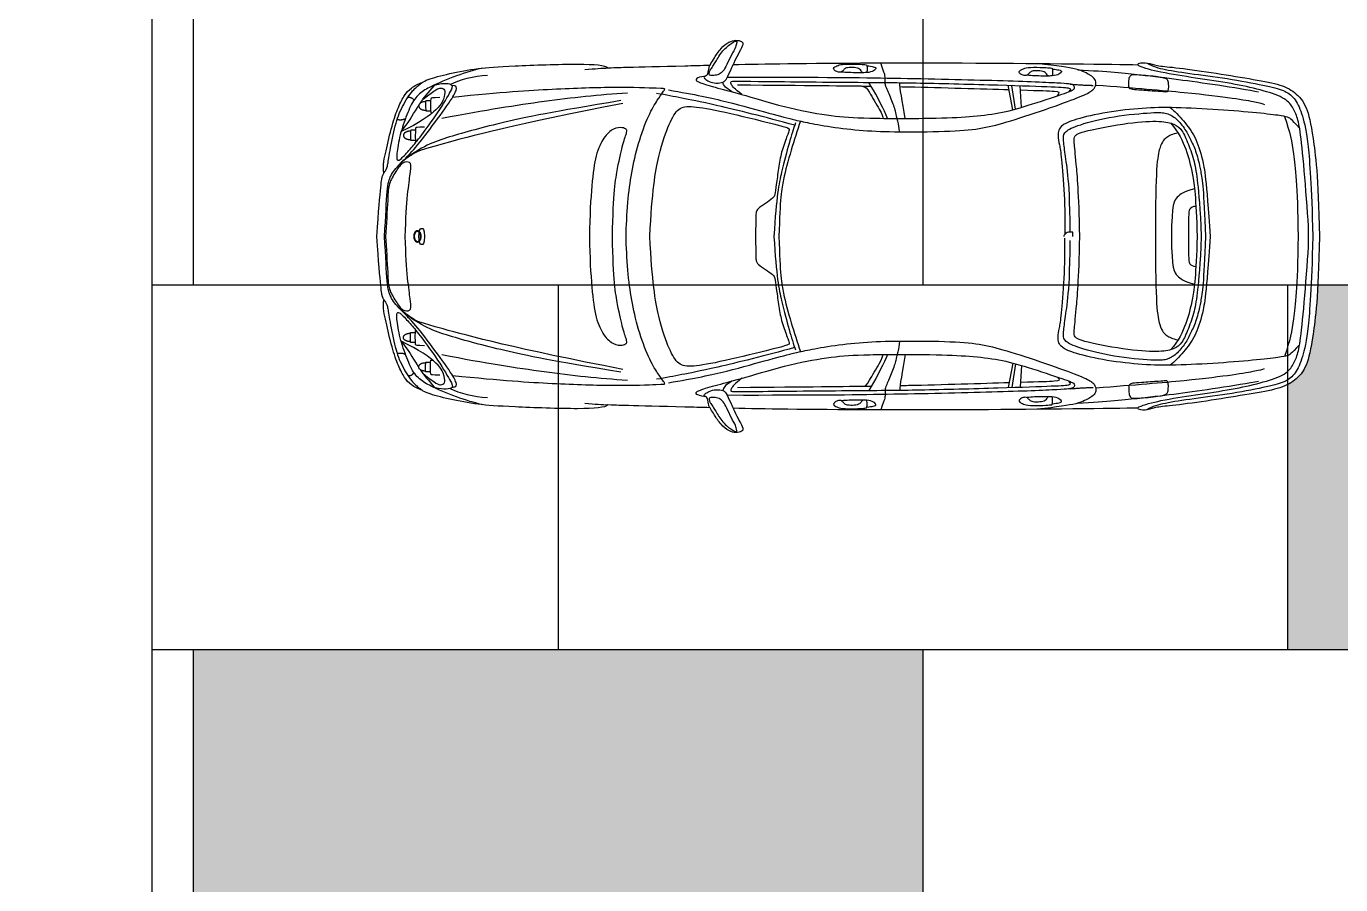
# Model space of a CAD drawing. Header units: metres. Extents: x 1203 to 2640, y 535 to 1122.
# Drawn here: x 1232.49 to 1239.81, y 608.29 to 613.07 of the extents above; entities that cross this region are included whole.
import ezdxf

# ---------------------------------------------------------------- set-up
doc = ezdxf.new("R2010")
doc.units = ezdxf.units.M
doc.layers.add('car', color=253, linetype='Continuous')
doc.layers.add('line work', color=7, linetype='Continuous')
picture_1 = doc.add_image_def('image1.png', size_in_pixel=(941, 730))

msp = doc.modelspace()

# ---------------------------------------------------------------- hatches: boundary and pattern name
at = {"layer": 'line work', "lineweight": -3}
h = msp.add_hatch(color=8, dxfattribs=at)
h.dxf.hatch_style = 1
edge = h.paths.add_edge_path()
edge.add_line((1243.584, 611.632), (1239.6872, 611.632))
edge.add_spline(control_points=[(1239.6872, 611.632), (1239.6795, 611.4861), (1239.6541, 611.3043), (1239.6276, 611.1735), (1239.5739, 611.1088), (1239.5339, 611.0831), (1239.52, 611.076)], knot_values=[69.120782, 69.120782, 69.120782, 69.120782, 69.794529, 70.794529, 71.794529, 72.244874, 72.244874, 72.244874, 72.244874], degree=3, periodic=0)
edge.add_line((1239.52, 611.076), (1239.52, 609.6))
edge.add_line((1239.52, 609.6), (1243.584, 609.6))
edge.add_line((1243.584, 609.6), (1243.584, 611.632))
h = msp.add_hatch(color=8, dxfattribs=at)
h.dxf.hatch_style = 1
h.paths.add_polyline_path([(1237.488, 609.6), (1233.424, 609.6), (1233.424, 607.568), (1237.488, 607.568)])

# ---------------------------------------------------------------- linework, layer by layer
at = {"layer": 'car'}
for points in [[(1236.4227, 612.7077), (1236.3881, 612.7333), (1236.377, 612.7487), (1236.3728, 612.7612)], [(1237.1994, 612.7373), (1237.1859, 612.7598)], [(1237.9888, 612.6075), (1237.9611, 612.7438)], [(1238.0026, 612.6112), (1237.982, 612.7431)], [(1238.0368, 612.621), (1238.0287, 612.7416)], [(1237.9888, 611.1956), (1237.9611, 611.0593)], [(1238.0026, 611.1919), (1237.982, 611.06)], [(1238.0368, 611.182), (1238.0287, 611.0615)], [(1236.4227, 611.0954), (1236.3881, 611.0698), (1236.377, 611.0543), (1236.3728, 611.0419)], [(1237.1994, 611.0658), (1237.1859, 611.0433)]]:
    msp.add_lwpolyline(points, dxfattribs=at)
for points, knots in [([(1238.6885, 612.8647), (1238.6857, 612.8627), (1238.6845, 612.8606), (1238.6848, 612.8585), (1238.5535, 612.8607), (1237.6989, 612.8717), (1236.8373, 612.8674), (1236.515, 612.8614), (1236.4292, 612.8595), (1236.4316, 612.865), (1236.4419, 612.8874), (1236.4656, 612.9305), (1236.4881, 612.9745), (1236.4805, 612.9884), (1236.4465, 612.9975), (1236.4063, 612.9879), (1236.3618, 612.9525), (1236.3221, 612.8922), (1236.3094, 612.8703), (1236.3028, 612.8591), (1236.3013, 612.8564), (1236.2503, 612.8551), (1236.0572, 612.8496), (1235.8474, 612.8444), (1235.7812, 612.8435), (1235.7325, 612.8407), (1235.7176, 612.8563), (1235.5981, 612.8669), (1235.1682, 612.8508), (1235.0097, 612.8402), (1234.8465, 612.8091), (1234.733, 612.7795), (1234.7054, 612.7645), (1234.6973, 612.7591), (1234.6775, 612.7532), (1234.6308, 612.7274), (1234.6001, 612.6925), (1234.5646, 612.6258), (1234.5292, 612.5253), (1234.4943, 612.3699), (1234.4772, 612.3019), (1234.4829, 612.2539), (1234.4805, 612.2501), (1234.4737, 612.2363), (1234.4661, 612.1945), (1234.4444, 611.9015), (1234.4661, 611.6086), (1234.4737, 611.5668), (1234.4805, 611.553), (1234.4829, 611.5492), (1234.4772, 611.5011), (1234.4943, 611.4332), (1234.5292, 611.2778), (1234.5646, 611.1773), (1234.6001, 611.1106), (1234.6308, 611.0757), (1234.6775, 611.0499), (1234.6973, 611.044), (1234.7054, 611.0385), (1234.733, 611.0236), (1234.8465, 610.9939), (1235.0097, 610.9628), (1235.1682, 610.9523), (1235.5981, 610.9361), (1235.7176, 610.9468), (1235.7325, 610.9624), (1235.7812, 610.9596), (1235.8474, 610.9587), (1236.0572, 610.9535), (1236.2503, 610.948), (1236.3013, 610.9466), (1236.3028, 610.944), (1236.3094, 610.9328), (1236.3221, 610.9109), (1236.3618, 610.8506), (1236.4063, 610.8152), (1236.4465, 610.8056), (1236.4805, 610.8147), (1236.4881, 610.8286), (1236.4656, 610.8726), (1236.4419, 610.9156), (1236.4316, 610.9381), (1236.4292, 610.9435), (1236.515, 610.9416), (1236.8373, 610.9357), (1237.6989, 610.9314), (1238.5535, 610.9424), (1238.6848, 610.9446), (1238.6845, 610.9425), (1238.6857, 610.9404), (1238.6885, 610.9383), (1238.7047, 610.9315), (1238.7427, 610.9341), (1238.787, 610.9512), (1238.8738, 610.9574), (1239.0935, 610.9871), (1239.3151, 611.024), (1239.4727, 611.051), (1239.5618, 611.0942), (1239.6276, 611.1735), (1239.6573, 611.3203), (1239.6897, 611.5608), (1239.696, 611.9015), (1239.6897, 612.2423), (1239.6573, 612.4828), (1239.6276, 612.6296), (1239.5618, 612.7088), (1239.4727, 612.7521), (1239.3151, 612.7791), (1239.0935, 612.816), (1238.8738, 612.8457), (1238.787, 612.8519), (1238.7427, 612.869), (1238.7047, 612.8716), (1238.6885, 612.8647)], [9.811373, 9.811373, 9.811373, 9.811373, 10.30411, 10.30411, 10.30411, 11.197316, 12.197316, 12.644155, 12.644155, 12.644155, 12.969408, 13.969408, 14.969408, 15.969408, 16.969408, 17.969408, 18.969408, 19.969408, 20.969408, 21.294549, 21.294549, 21.294549, 21.606904, 22.606904, 23.220672, 23.220672, 23.220672, 24.159635, 25.159635, 26.159635, 27.159635, 28.159635, 28.738873, 28.738873, 28.738873, 29.738873, 30.738873, 31.738873, 32.738873, 33.738873, 34.738873, 34.738873, 34.738873, 35.285563, 36.285563, 36.285563, 36.285563, 37.285563, 37.832254, 37.832254, 37.832254, 38.832254, 39.832254, 40.832254, 41.832254, 42.832254, 43.832254, 43.832254, 43.832254, 44.411492, 45.411492, 46.411492, 47.411492, 48.411492, 49.350455, 49.350455, 49.350455, 49.964223, 50.964223, 51.276578, 51.276578, 51.276578, 51.601719, 52.601719, 53.601719, 54.601719, 55.601719, 56.601719, 57.601719, 58.601719, 59.601719, 59.926972, 59.926972, 59.926972, 60.373811, 61.373811, 62.267016, 62.267016, 62.267016, 62.759754, 62.759754, 62.759754, 63.571127, 64.571127, 65.571127, 66.571127, 67.571127, 68.571127, 69.571127, 70.571127, 71.571127, 72.571127, 72.571127, 72.571127, 73.571127, 74.571127, 75.571127, 76.571127, 77.571127, 78.571127, 79.571127, 80.571127, 81.571127, 82.382499, 82.382499, 82.382499, 82.382499]), ([(1236.3013, 612.8564), (1236.2981, 612.851), (1236.2915, 612.8387), (1236.2921, 612.8317), (1236.2913, 612.8263), (1236.2906, 612.8209), (1236.2871, 612.8075), (1236.2828, 612.7965), (1236.268, 612.7921), (1236.267, 612.7831), (1236.2866, 612.7692), (1236.3221, 612.7534), (1236.3699, 612.7577), (1236.3895, 612.7692), (1236.4126, 612.8204), (1236.4241, 612.8482), (1236.4292, 612.8595)], [18.325141, 18.325141, 18.325141, 18.325141, 19, 20, 20, 20, 21, 22, 23, 24, 25, 26, 27, 28, 29, 29.674747, 29.674747, 29.674747, 29.674747]), ([(1237.1754, 612.8527), (1237.19, 612.851), (1237.2211, 612.8464), (1237.2281, 612.8397), (1237.2205, 612.8285), (1237.1907, 612.8135), (1237.1269, 612.813), (1237.0565, 612.815), (1237.0334, 612.8179), (1237.0325, 612.8181)], [0.348642, 0.348642, 0.348642, 0.348642, 1, 2, 3, 4, 5, 6, 6.040441, 6.040441, 6.040441, 6.040441]), ([(1238.6848, 610.9446), (1238.6852, 610.9468), (1238.6872, 610.9491), (1238.6908, 610.9515), (1238.7194, 610.9645), (1238.8153, 610.9893), (1239.0051, 611.0192), (1239.213, 611.0491), (1239.3691, 611.0841), (1239.5033, 611.1264), (1239.5493, 611.1812), (1239.5748, 611.2395), (1239.5931, 611.3285), (1239.6171, 611.5948), (1239.6364, 611.8375), (1239.6358, 611.9015), (1239.6364, 611.9656), (1239.6171, 612.2083), (1239.5931, 612.4746), (1239.5748, 612.5636), (1239.5493, 612.6219), (1239.5033, 612.6766), (1239.3691, 612.7189), (1239.213, 612.754), (1239.0051, 612.7839), (1238.8153, 612.8138), (1238.7194, 612.8385), (1238.6908, 612.8516), (1238.6872, 612.854), (1238.6852, 612.8562), (1238.6848, 612.8585)], [0, 0, 0, 0, 0.507262, 0.507262, 0.507262, 1.359712, 2.359712, 3.359712, 4.359712, 5.359712, 6.359712, 7.359712, 8.359712, 9.359712, 10.359712, 10.359712, 10.359712, 11.359712, 12.359712, 13.359712, 14.359712, 15.359712, 16.359712, 17.359712, 18.359712, 19.359712, 20.212163, 20.212163, 20.212163, 20.719425, 20.719425, 20.719425, 20.719425]), ([(1238.7321, 612.8684), (1238.7683, 612.8483), (1238.8257, 612.832), (1238.9871, 612.8068), (1239.2132, 612.7791), (1239.4197, 612.7368), (1239.508, 612.7142), (1239.5641, 612.669), (1239.6028, 612.5807), (1239.6342, 612.4385), (1239.6509, 612.1926), (1239.6597, 611.9015), (1239.6509, 611.6105), (1239.6342, 611.3646), (1239.6028, 611.2224), (1239.5641, 611.1341), (1239.508, 611.0889), (1239.4197, 611.0663), (1239.2132, 611.0239), (1238.9871, 610.9962), (1238.8257, 610.9711), (1238.7683, 610.9548), (1238.7321, 610.9347)], [0, 0, 0, 0, 1, 2, 3, 4, 5, 6, 7, 8, 9, 9, 9, 10, 11, 12, 13, 14, 15, 16, 17, 18, 18, 18, 18]), ([(1238.2091, 612.8344), (1238.2237, 612.8327), (1238.2548, 612.8282), (1238.2618, 612.8214), (1238.2542, 612.8102), (1238.2244, 612.7952), (1238.1606, 612.7947), (1238.0902, 612.7968), (1238.0671, 612.7997), (1238.0662, 612.7998)], [0.348642, 0.348642, 0.348642, 0.348642, 1, 2, 3, 4, 5, 6, 6.040441, 6.040441, 6.040441, 6.040441]), ([(1234.4829, 612.2539), (1234.4849, 612.257), (1234.4915, 612.2646), (1234.5048, 612.2882), (1234.512, 612.3467), (1234.5435, 612.5133), (1234.5759, 612.6106), (1234.6412, 612.7163), (1234.6752, 612.7418), (1234.6914, 612.7551), (1234.6973, 612.7591)], [1.54669, 1.54669, 1.54669, 1.54669, 2, 3, 4, 5, 6, 7, 8, 8.420762, 8.420762, 8.420762, 8.420762]), ([(1234.8633, 611.0602), (1234.8921, 611.0612), (1234.8906, 611.0845), (1234.8614, 611.1392), (1234.7352, 611.3128), (1234.6331, 611.4412), (1234.5762, 611.4923), (1234.5412, 611.5346), (1234.523, 611.5594), (1234.4989, 611.6229), (1234.496, 611.7877), (1234.4872, 611.9015), (1234.496, 612.0153), (1234.4989, 612.1802), (1234.523, 612.2437), (1234.5412, 612.2685), (1234.5762, 612.3108), (1234.6331, 612.3619), (1234.7352, 612.4902), (1234.8614, 612.6639), (1234.8906, 612.7186), (1234.8921, 612.7419), (1234.8633, 612.7429)], [0, 0, 0, 0, 1, 2, 3, 4, 5, 6, 7, 8, 9, 9, 9, 10, 11, 12, 13, 14, 15, 16, 17, 18, 18, 18, 18]), ([(1234.7021, 612.6665), (1234.7752, 612.7236), (1234.803, 612.7325), (1234.8254, 612.7206), (1234.823, 612.687), (1234.8004, 612.617), (1234.6806, 612.5333), (1234.5803, 612.4855), (1234.6192, 612.5316), (1234.6469, 612.583), (1234.6752, 612.6274), (1234.6785, 612.6324)], [0, 0, 0, 0, 1, 2, 3, 4, 5, 5, 5, 6, 6.129685, 6.129685, 6.129685, 6.129685]), ([(1234.8664, 611.1266), (1235.147, 611.098), (1235.4339, 611.0802), (1235.7875, 611.068), (1236.0432, 611.0777), (1236.0485, 611.0786), (1236.0494, 611.082), (1236.0413, 611.093), (1236.0106, 611.1365), (1235.9599, 611.2193), (1235.8991, 611.3825), (1235.8618, 611.5491), (1235.8422, 611.7023), (1235.8342, 611.8476), (1235.8334, 611.9015), (1235.8342, 611.9555), (1235.8422, 612.1008), (1235.8618, 612.254), (1235.8991, 612.4205), (1235.9599, 612.5838), (1236.0106, 612.6666), (1236.0413, 612.7101), (1236.0494, 612.7211), (1236.0485, 612.7245), (1236.0432, 612.7254), (1235.7875, 612.7351), (1235.4339, 612.7228), (1235.147, 612.705), (1234.8664, 612.6765)], [0, 0, 0, 0, 1, 2, 3, 4, 5, 6, 7, 8, 9, 10, 11, 12, 12, 12, 13, 14, 15, 16, 17, 18, 19, 20, 21, 22, 23, 24, 24, 24, 24]), ([(1237.2897, 612.5593), (1237.2723, 612.605), (1237.2308, 612.6841), (1237.1994, 612.7373), (1237.0546, 612.7394), (1236.8525, 612.7413), (1236.4548, 612.7446)], [0, 0, 0, 0, 1, 1, 1, 1.647053, 1.647053, 1.647053, 1.647053]), ([(1237.9664, 612.7177), (1237.8187, 612.7221), (1237.573, 612.7296), (1237.3757, 612.7341), (1237.3599, 612.7344)], [2.031077, 2.031077, 2.031077, 2.031077, 3, 3.084546, 3.084546, 3.084546, 3.084546]), ([(1238.237, 612.6855), (1238.2526, 612.7029), (1238.2472, 612.7096), (1238.1417, 612.7125), (1238.0305, 612.7158)], [0, 0, 0, 0, 1, 1.877916, 1.877916, 1.877916, 1.877916]), ([(1235.9663, 611.9015), (1235.9773, 611.653), (1236.0143, 611.4265), (1236.0761, 611.2645), (1236.1228, 611.1822), (1236.1955, 611.1725), (1236.3575, 611.2014), (1236.6842, 611.281), (1236.7432, 611.2988), (1236.7421, 611.305), (1236.7394, 611.3209), (1236.703, 611.412), (1236.6854, 611.4964), (1236.6728, 611.5964), (1236.6619, 611.6667), (1236.661, 611.6811), (1236.6223, 611.7099), (1236.5737, 611.7414), (1236.5557, 611.7603), (1236.5557, 611.7954), (1236.5548, 611.9015), (1236.5557, 612.0076), (1236.5557, 612.0428), (1236.5737, 612.0617), (1236.6223, 612.0932), (1236.661, 612.122), (1236.6619, 612.1364), (1236.6728, 612.2067), (1236.6854, 612.3066), (1236.703, 612.391), (1236.7394, 612.4822), (1236.7421, 612.498), (1236.7432, 612.5043), (1236.6842, 612.5221), (1236.3575, 612.6017), (1236.1955, 612.6305), (1236.1228, 612.6209), (1236.0761, 612.5386), (1236.0143, 612.3766), (1235.9773, 612.1501), (1235.9663, 611.9015)], [0, 0, 0, 0, 1, 2, 3, 4, 5, 6, 7, 8, 9, 10, 11, 12, 13, 14, 15, 16, 17, 18, 18, 18, 19, 20, 21, 22, 23, 24, 25, 26, 27, 28, 29, 30, 31, 32, 33, 34, 35, 36, 36, 36, 36]), ([(1239.5857, 612.5049), (1239.5358, 612.5593), (1239.5223, 612.5664), (1239.4797, 612.5752), (1239.3397, 612.5918), (1239.1027, 612.6107), (1238.8581, 612.6219), (1238.6944, 612.6166), (1238.4823, 612.5912), (1238.3086, 612.5469), (1238.2589, 612.5191), (1238.243, 612.4949), (1238.2371, 612.4647), (1238.2477, 612.4133), (1238.2584, 612.3523), (1238.2759, 612.1467), (1238.2794, 611.9794), (1238.2776, 611.9119)], [0, 0, 0, 0, 1, 2, 3, 4, 5, 6, 7, 8, 9, 10, 11, 12, 13, 14, 14.950636, 14.950636, 14.950636, 14.950636]), ([(1238.3072, 611.9249), (1238.3067, 612.1108), (1238.2944, 612.2646), (1238.2766, 612.3775), (1238.2676, 612.4558), (1238.2748, 612.4855), (1238.3442, 612.5216), (1238.5459, 612.5738), (1238.7864, 612.5945), (1238.8458, 612.5909), (1238.898, 612.5621), (1238.9512, 612.4963), (1238.98, 612.4396), (1239.0115, 612.3694), (1239.034, 612.2784), (1239.052, 612.1613), (1239.0619, 611.9015), (1239.052, 611.6418), (1239.034, 611.5247), (1239.0115, 611.4337), (1238.98, 611.3635), (1238.9512, 611.3067), (1238.898, 611.241), (1238.8458, 611.2122), (1238.7864, 611.2086), (1238.5459, 611.2293), (1238.3442, 611.2815), (1238.2748, 611.3175), (1238.2676, 611.3473), (1238.2766, 611.4256), (1238.2944, 611.5385), (1238.3067, 611.6923), (1238.3072, 611.8782)], [0, 0, 0, 0, 0.960685, 1.960685, 2.960685, 3.960685, 4.960685, 5.960685, 6.960685, 7.960685, 8.960685, 9.960685, 10.960685, 11.960685, 12.960685, 13.960685, 13.960685, 13.960685, 14.960685, 15.960685, 16.960685, 17.960685, 18.960685, 19.960685, 20.960685, 21.960685, 22.960685, 23.960685, 24.960685, 25.960685, 26.960685, 27.921371, 27.921371, 27.921371, 27.921371]), ([(1238.8646, 612.6192), (1238.888, 612.6016), (1238.9411, 612.544), (1239.0051, 612.462), (1239.0456, 612.3351), (1239.0663, 612.2261), (1239.087, 611.9015), (1239.0663, 611.577), (1239.0456, 611.468), (1239.0051, 611.341), (1238.9411, 611.2591), (1238.888, 611.2014), (1238.8646, 611.1838)], [0, 0, 0, 0, 1, 2, 3, 4, 4, 4, 5, 6, 7, 8, 8, 8, 8]), ([(1239.5007, 612.5705), (1239.5331, 612.4828), (1239.5519, 612.3649), (1239.5738, 612.1947), (1239.5775, 611.9015), (1239.5738, 611.6084), (1239.5519, 611.4382), (1239.5331, 611.3203), (1239.5007, 611.2326)], [0, 0, 0, 0, 0.881811, 1.881811, 1.881811, 1.881811, 2.881811, 3.763623, 3.763623, 3.763623, 3.763623]), ([(1234.7107, 612.5111), (1234.6658, 612.5098), (1234.6608, 612.5073), (1234.6592, 612.5042), (1234.6592, 612.4276), (1234.6597, 612.4267), (1234.6615, 612.4262), (1234.6629, 612.4262)], [0, 0, 0, 0, 1, 2, 3, 4, 4.488989, 4.488989, 4.488989, 4.488989]), ([(1235.7574, 611.9015), (1235.7618, 611.6578), (1235.7874, 611.5055), (1235.8163, 611.3798), (1235.8419, 611.312), (1235.8352, 611.3053), (1235.8163, 611.2931), (1235.7641, 611.2964), (1235.7085, 611.3454), (1235.6629, 611.4421), (1235.6418, 611.6), (1235.6306, 611.7834), (1235.6298, 611.9015), (1235.6306, 612.0197), (1235.6418, 612.2031), (1235.6629, 612.361), (1235.7085, 612.4577), (1235.7641, 612.5066), (1235.8163, 612.51), (1235.8352, 612.4977), (1235.8419, 612.4911), (1235.8163, 612.4233), (1235.7874, 612.2976), (1235.7618, 612.1453), (1235.7574, 611.9015)], [0, 0, 0, 0, 1, 2, 3, 4, 5, 6, 7, 8, 9, 10, 10, 10, 11, 12, 13, 14, 15, 16, 17, 18, 19, 20, 20, 20, 20]), ([(1236.777, 612.5339), (1236.7653, 612.5024), (1236.7437, 612.4277), (1236.6987, 612.2673), (1236.6707, 612.1259), (1236.6572, 611.9015), (1236.6707, 611.6771), (1236.6987, 611.5357), (1236.7437, 611.3754), (1236.7653, 611.3007), (1236.777, 611.2692)], [0, 0, 0, 0, 1, 2, 3, 3, 3, 4, 5, 6, 6, 6, 6]), ([(1236.8049, 612.5437), (1236.7879, 612.4929), (1236.7465, 612.3664), (1236.7087, 612.2188), (1236.6898, 612.1134), (1236.6853, 611.9015), (1236.6898, 611.6897), (1236.7087, 611.5843), (1236.7465, 611.4367), (1236.7879, 611.3102), (1236.8049, 611.2593)], [0, 0, 0, 0, 0.85838, 1.85838, 2.85838, 2.85838, 2.85838, 3.85838, 4.85838, 5.71676, 5.71676, 5.71676, 5.71676]), ([(1238.3613, 611.9015), (1238.3559, 611.6499), (1238.3388, 611.4743), (1238.3289, 611.3662), (1238.3289, 611.341), (1238.3676, 611.3166), (1238.6477, 611.2635), (1238.8179, 611.2563), (1238.8901, 611.2741), (1238.9303, 611.3038), (1238.9662, 611.3857), (1239.0007, 611.4843), (1239.016, 611.5838), (1239.0315, 611.741), (1239.0374, 611.9015), (1239.0315, 612.0621), (1239.016, 612.2193), (1239.0007, 612.3188), (1238.9662, 612.4174), (1238.9303, 612.4993), (1238.8901, 612.5289), (1238.8179, 612.5468), (1238.6477, 612.5396), (1238.3676, 612.4864), (1238.3289, 612.4621), (1238.3289, 612.4369), (1238.3388, 612.3288), (1238.3559, 612.1532), (1238.3613, 611.9015)], [0, 0, 0, 0, 1, 2, 3, 4, 5, 6, 7, 8, 9, 10, 11, 12, 12, 12, 13, 14, 15, 16, 17, 18, 19, 20, 21, 22, 23, 24, 24, 24, 24]), ([(1238.8659, 612.5336), (1238.9126, 612.4837), (1238.9578, 612.3816), (1238.9885, 612.2598), (1239.0089, 612.1197), (1239.0147, 611.9015), (1239.0089, 611.6834), (1238.9885, 611.5433), (1238.9578, 611.4215), (1238.9126, 611.3194), (1238.8659, 611.2695)], [0, 0, 0, 0, 1, 2, 3, 3, 3, 4, 5, 6, 6, 6, 6]), ([(1238.9087, 612.4781), (1238.8747, 612.4709), (1238.8458, 612.4553), (1238.8058, 612.422), (1238.7813, 612.2797), (1238.7836, 611.9015), (1238.7813, 611.5234), (1238.8058, 611.3811), (1238.8458, 611.3477), (1238.8747, 611.3322), (1238.9087, 611.3249)], [0, 0, 0, 0, 1, 2, 3, 3, 3, 4, 5, 6, 6, 6, 6]), ([(1234.6031, 611.9015), (1234.6085, 611.698), (1234.6391, 611.5116), (1234.6328, 611.4872), (1234.5897, 611.4826), (1234.5516, 611.5374), (1234.5078, 611.6113), (1234.5078, 611.6681), (1234.4974, 611.8411), (1234.4924, 611.9015), (1234.4974, 611.962), (1234.5078, 612.135), (1234.5078, 612.1918), (1234.5516, 612.2657), (1234.5897, 612.3205), (1234.6328, 612.3158), (1234.6391, 612.2915), (1234.6085, 612.1051), (1234.6031, 611.9015)], [0, 0, 0, 0, 1, 2, 3, 4, 5, 6, 7, 7, 7, 8, 9, 10, 11, 12, 13, 14, 14, 14, 14]), ([(1239, 612.1672), (1238.9425, 612.1529), (1238.8992, 612.1207), (1238.8736, 612.0862), (1238.8714, 611.9015), (1238.8736, 611.7169), (1238.8992, 611.6824), (1238.9425, 611.6502), (1239, 611.6359)], [0, 0, 0, 0, 1, 2, 2, 2, 3, 4, 4, 4, 4]), ([(1239.008, 612.0685), (1238.9894, 612.0684), (1238.9723, 612.0554), (1238.9652, 612.0365), (1238.9664, 611.9015), (1238.9652, 611.7666), (1238.9723, 611.7477), (1238.9894, 611.7347), (1239.008, 611.7346)], [0, 0, 0, 0, 1, 2, 2, 2, 3, 4, 4, 4, 4]), ([(1234.6814, 611.8789), (1234.6805, 611.8848), (1234.6796, 611.8922), (1234.6789, 611.9015), (1234.6796, 611.9109), (1234.6805, 611.9183), (1234.6814, 611.9242)], [0, 0, 0, 0, 0.2081908, 0.2081908, 0.2081908, 0.4163816, 0.4163816, 0.4163816, 0.4163816]), ([(1234.6821, 611.928), (1234.6855, 611.9465), (1234.6964, 611.9465), (1234.7102, 611.9465), (1234.7102, 611.9015), (1234.7102, 611.8566), (1234.6964, 611.8566), (1234.6855, 611.8566), (1234.6821, 611.8751)], [0, 0, 0, 0, 0.743553, 1.743553, 1.743553, 1.743553, 2.743553, 3.487107, 3.487107, 3.487107, 3.487107]), ([(1239.5857, 611.2981), (1239.5358, 611.2438), (1239.5223, 611.2367), (1239.4797, 611.2279), (1239.3397, 611.2113), (1239.1027, 611.1924), (1238.8581, 611.1812), (1238.6944, 611.1865), (1238.4823, 611.2119), (1238.3086, 611.2562), (1238.2589, 611.284), (1238.243, 611.3082), (1238.2371, 611.3383), (1238.2477, 611.3898), (1238.2584, 611.4508), (1238.2759, 611.6564), (1238.2794, 611.8237), (1238.2776, 611.8911)], [0, 0, 0, 0, 1, 2, 3, 4, 5, 6, 7, 8, 9, 10, 11, 12, 13, 14, 14.950636, 14.950636, 14.950636, 14.950636]), ([(1234.4829, 611.5492), (1234.4849, 611.5461), (1234.4915, 611.5385), (1234.5048, 611.5149), (1234.512, 611.4564), (1234.5435, 611.2897), (1234.5759, 611.1925), (1234.6412, 611.0868), (1234.6752, 611.0613), (1234.6914, 611.048), (1234.6973, 611.044)], [1.54669, 1.54669, 1.54669, 1.54669, 2, 3, 4, 5, 6, 7, 8, 8.420762, 8.420762, 8.420762, 8.420762]), ([(1234.7021, 611.1366), (1234.7752, 611.0795), (1234.803, 611.0706), (1234.8254, 611.0824), (1234.823, 611.1161), (1234.8004, 611.1861), (1234.6806, 611.2698), (1234.5803, 611.3176), (1234.6192, 611.2715), (1234.6469, 611.2201), (1234.6752, 611.1757), (1234.6785, 611.1706)], [0, 0, 0, 0, 1, 2, 3, 4, 5, 5, 5, 6, 6.129685, 6.129685, 6.129685, 6.129685]), ([(1234.7107, 611.292), (1234.6658, 611.2932), (1234.6608, 611.2957), (1234.6592, 611.2989), (1234.6592, 611.3755), (1234.6597, 611.3764), (1234.6615, 611.3769), (1234.6629, 611.3769)], [0, 0, 0, 0, 1, 2, 3, 4, 4.488989, 4.488989, 4.488989, 4.488989]), ([(1237.2897, 611.2437), (1237.2723, 611.198), (1237.2308, 611.119), (1237.1994, 611.0658), (1237.0546, 611.0636), (1236.8525, 611.0618), (1236.4548, 611.0585)], [0, 0, 0, 0, 1, 1, 1, 1.647053, 1.647053, 1.647053, 1.647053]), ([(1238.237, 611.1175), (1238.2526, 611.1002), (1238.2472, 611.0935), (1238.1417, 611.0905), (1238.0305, 611.0873)], [0, 0, 0, 0, 1, 1.877916, 1.877916, 1.877916, 1.877916]), ([(1236.3013, 610.9466), (1236.2981, 610.9521), (1236.2915, 610.9644), (1236.2921, 610.9714), (1236.2913, 610.9768), (1236.2906, 610.9822), (1236.2871, 610.9956), (1236.2828, 611.0066), (1236.268, 611.0109), (1236.267, 611.02), (1236.2866, 611.0339), (1236.3221, 611.0497), (1236.3699, 611.0454), (1236.3895, 611.0339), (1236.4126, 610.9827), (1236.4241, 610.9549), (1236.4292, 610.9435)], [18.325141, 18.325141, 18.325141, 18.325141, 19, 20, 20, 20, 21, 22, 23, 24, 25, 26, 27, 28, 29, 29.674747, 29.674747, 29.674747, 29.674747]), ([(1237.9664, 611.0854), (1237.8187, 611.081), (1237.573, 611.0734), (1237.3757, 611.069), (1237.3599, 611.0686)], [2.031077, 2.031077, 2.031077, 2.031077, 3, 3.084546, 3.084546, 3.084546, 3.084546]), ([(1237.1754, 610.9504), (1237.19, 610.9521), (1237.2211, 610.9567), (1237.2281, 610.9634), (1237.2205, 610.9746), (1237.1907, 610.9896), (1237.1269, 610.9901), (1237.0565, 610.988), (1237.0334, 610.9851), (1237.0325, 610.985)], [0.348642, 0.348642, 0.348642, 0.348642, 1, 2, 3, 4, 5, 6, 6.040441, 6.040441, 6.040441, 6.040441]), ([(1238.2091, 610.9687), (1238.2237, 610.9704), (1238.2548, 610.9749), (1238.2618, 610.9816), (1238.2542, 610.9928), (1238.2244, 611.0078), (1238.1606, 611.0083), (1238.0902, 611.0063), (1238.0671, 611.0034), (1238.0662, 611.0033)], [0.348642, 0.348642, 0.348642, 0.348642, 1, 2, 3, 4, 5, 6, 6.040441, 6.040441, 6.040441, 6.040441])]:
    msp.add_open_spline(points, degree=3, knots=knots, dxfattribs=at)
for points, degree in [([(1236.3121, 612.8435), (1236.3071, 612.836), (1236.2983, 612.8239), (1236.296, 612.8099), (1236.2971, 612.7987), (1236.3119, 612.7983), (1236.346, 612.7998), (1236.3708, 612.8169), (1236.3871, 612.8425), (1236.413, 612.9002), (1236.4417, 612.951), (1236.4503, 612.9762), (1236.4509, 612.9942), (1236.427, 612.9836), (1236.3708, 612.9402), (1236.3285, 612.8688), (1236.3172, 612.851), (1236.3121, 612.8435)], 3), ([(1236.0688, 612.7175), (1236.2168, 612.6927), (1236.3985, 612.6541), (1236.648, 612.5826), (1236.7837, 612.5483), (1236.8551, 612.5322), (1237.0142, 612.5045), (1237.2009, 612.487), (1237.3979, 612.4834), (1237.6904, 612.487), (1237.8378, 612.506), (1237.9822, 612.5461), (1238.2434, 612.6336), (1238.3878, 612.6891), (1238.4396, 612.7175), (1238.4542, 612.7496), (1238.4476, 612.7781), (1238.4257, 612.797), (1238.3564, 612.8364), (1238.239, 612.8517), (1238.1244, 612.8653)], 3), ([(1237.1757, 612.8266), (1237.176, 612.8334), (1237.1773, 612.8585), (1237.1682, 612.858), (1237.1326, 612.862), (1237.0433, 612.863), (1237.0131, 612.8554), (1236.989, 612.8424), (1236.9881, 612.8339), (1236.9999, 612.821), (1237.0244, 612.8148), (1237.0346, 612.8178), (1237.0497, 612.8341), (1237.0623, 612.8434), (1237.1072, 612.8438), (1237.1377, 612.8366), (1237.148, 612.8134), (1237.1569, 612.8136), (1237.1732, 612.8145), (1237.1753, 612.8174), (1237.1754, 612.8198), (1237.1757, 612.8266)], 3), ([(1237.3564, 612.4848), (1237.3528, 612.5367), (1237.3402, 612.5591), (1237.3402, 612.5845), (1237.3159, 612.6565), (1237.2799, 612.736), (1237.2763, 612.7591), (1237.2771, 612.7591), (1237.277, 612.7825), (1237.2744, 612.8096), (1237.2654, 612.8294), (1237.2519, 612.8686)], 3), ([(1235.0335, 612.8397), (1234.9462, 612.8193), (1234.8299, 612.7786), (1234.7421, 612.7334)], 3), ([(1234.8539, 612.7486), (1234.9032, 612.7755), (1234.9857, 612.7956), (1235.0609, 612.7999)], 3), ([(1235.6027, 612.8318), (1235.6618, 612.8362), (1235.7018, 612.839), (1235.7325, 612.8407)], 3), ([(1236.277, 612.7951), (1236.2439, 612.7904), (1236.2222, 612.7811), (1236.2219, 612.7717), (1236.2315, 612.7613), (1236.3401, 612.7287), (1236.4771, 612.6945), (1236.7558, 612.6094), (1236.9864, 612.571), (1237.1497, 612.5586), (1237.5615, 612.5586), (1237.7496, 612.5682), (1237.9143, 612.5861), (1238.0584, 612.6259), (1238.2926, 612.7037), (1238.3317, 612.7196), (1238.3325, 612.7398), (1238.3193, 612.7487), (1238.2906, 612.7545), (1237.9166, 612.7698), (1237.2742, 612.7836), (1236.8995, 612.7877), (1236.3967, 612.7873)], 3), ([(1238.2094, 612.8084), (1238.2097, 612.8152), (1238.211, 612.8403), (1238.2019, 612.8398), (1238.1662, 612.8437), (1238.077, 612.8448), (1238.0467, 612.8371), (1238.0226, 612.8241), (1238.0218, 612.8157), (1238.0336, 612.8027), (1238.0581, 612.7965), (1238.0683, 612.7995), (1238.0834, 612.8159), (1238.096, 612.8252), (1238.1409, 612.8256), (1238.1714, 612.8184), (1238.1817, 612.7952), (1238.1906, 612.7953), (1238.2069, 612.7962), (1238.209, 612.7992), (1238.209, 612.8015), (1238.2094, 612.8084)], 3), ([(1238.35, 612.8306), (1238.5174, 612.8211), (1238.7108, 612.8015), (1238.9085, 612.7775), (1239.1176, 612.7479), (1239.3057, 612.7182), (1239.3574, 612.7077)], 3), ([(1238.6914, 612.8027), (1238.6649, 612.8046), (1238.6526, 612.8037), (1238.6423, 612.7983), (1238.6361, 612.787), (1238.6337, 612.7521), (1238.6337, 612.7359), (1238.6374, 612.7262), (1238.6528, 612.7198), (1238.6953, 612.7167), (1238.8113, 612.7087), (1238.8415, 612.706), (1238.8444, 612.706), (1238.8514, 612.7089), (1238.8553, 612.7313), (1238.8535, 612.7645), (1238.8492, 612.7798), (1238.8117, 612.7925), (1238.7179, 612.8009), (1238.6914, 612.8027)], 3), ([(1234.6304, 612.3876), (1234.6133, 612.3682), (1234.5748, 612.3268), (1234.5602, 612.3232), (1234.5522, 612.3392), (1234.5675, 612.4516), (1234.6069, 612.569), (1234.6471, 612.6653), (1234.7018, 612.7149), (1234.774, 612.7499), (1234.8367, 612.7543), (1234.8695, 612.7456), (1234.8652, 612.7208), (1234.7718, 612.569), (1234.6777, 612.4436), (1234.6475, 612.4071), (1234.6304, 612.3876)], 3), ([(1234.6855, 612.643), (1234.706, 612.6732), (1234.7296, 612.703), (1234.7668, 612.7431)], 3), ([(1236.4787, 612.6923), (1236.437, 612.7241), (1236.4164, 612.752), (1236.4156, 612.7632), (1236.4215, 612.7663), (1236.4571, 612.7667), (1237.1739, 612.7595), (1237.4324, 612.7586), (1237.9395, 612.7451), (1238.2403, 612.7343), (1238.3139, 612.7293), (1238.3111, 612.7211), (1238.2992, 612.7073)], 3), ([(1237.1459, 612.7381), (1237.1711, 612.7377), (1237.1792, 612.7179), (1237.2529, 612.6), (1237.2657, 612.5655), (1237.2649, 612.5595)], 3), ([(1237.388, 612.5591), (1237.3726, 612.6543), (1237.3568, 612.7345), (1237.3587, 612.7582)], 3), ([(1238.3071, 612.7505), (1238.3928, 612.7434), (1238.4359, 612.7434)], 2), ([(1238.4499, 612.7451), (1238.6717, 612.7287), (1238.976, 612.7027), (1239.2325, 612.6708), (1239.3483, 612.6495), (1239.3802, 612.643), (1239.3896, 612.6371)], 3), ([(1235.8145, 612.6429), (1235.2208, 612.5284), (1234.6827, 612.3821), (1234.6703, 612.3756), (1234.5998, 612.332), (1234.5738, 612.306)], 3), ([(1235.8049, 612.6582), (1235.4197, 612.5955), (1235.1396, 612.5371), (1234.8339, 612.4547), (1234.6924, 612.4036), (1234.5896, 612.3219)], 3), ([(1234.6187, 612.6777), (1234.6398, 612.6789), (1234.6518, 612.6611)], 2), ([(1234.7448, 612.657), (1234.7182, 612.657), (1234.7167, 612.657), (1234.7167, 612.6537), (1234.7167, 612.6016), (1234.7184, 612.6016), (1234.7202, 612.6016), (1234.7446, 612.6016)], 3), ([(1234.7958, 612.6754), (1234.7509, 612.6741), (1234.7459, 612.6716), (1234.7443, 612.6685), (1234.7443, 612.5919), (1234.7449, 612.5908), (1234.748, 612.5902), (1234.7553, 612.5909)], 3), ([(1234.8063, 612.5602), (1235.059, 612.6083), (1235.3827, 612.659), (1235.6828, 612.6928), (1235.8418, 612.7021)], 3), ([(1236.7724, 612.5211), (1236.6068, 612.5663), (1236.2898, 612.6456), (1236.1394, 612.6717), (1236.0583, 612.6897), (1236.0025, 612.6978)], 3), ([(1234.5584, 612.5546), (1234.5782, 612.5471), (1234.6042, 612.5578)], 2), ([(1234.6597, 612.4928), (1234.6331, 612.4928), (1234.6316, 612.4928), (1234.6316, 612.4895), (1234.6316, 612.4374), (1234.6333, 612.4374), (1234.6352, 612.4374), (1234.6595, 612.4374)], 3), ([(1238.3231, 611.9015), (1238.3231, 611.9217), (1238.3231, 611.925), (1238.3231, 611.925), (1238.2857, 611.925), (1238.2829, 611.9156), (1238.2714, 611.9067), (1238.2714, 611.9015)], 3), ([(1234.6304, 611.4155), (1234.6133, 611.4349), (1234.5748, 611.4762), (1234.5602, 611.4799), (1234.5522, 611.4638), (1234.5675, 611.3515), (1234.6069, 611.2341), (1234.6471, 611.1378), (1234.7018, 611.0882), (1234.774, 611.0531), (1234.8367, 611.0488), (1234.8695, 611.0575), (1234.8652, 611.0823), (1234.7718, 611.2341), (1234.6777, 611.3595), (1234.6475, 611.396), (1234.6304, 611.4155)], 3), ([(1235.8145, 611.1602), (1235.2208, 611.2747), (1234.6827, 611.421), (1234.6703, 611.4275), (1234.5998, 611.4711), (1234.5738, 611.4971)], 3), ([(1235.8049, 611.1449), (1235.4197, 611.2076), (1235.1396, 611.266), (1234.8339, 611.3484), (1234.6924, 611.3995), (1234.5896, 611.4812)], 3), ([(1234.6597, 611.3103), (1234.6331, 611.3103), (1234.6316, 611.3103), (1234.6316, 611.3136), (1234.6316, 611.3657), (1234.6333, 611.3657), (1234.6352, 611.3657), (1234.6595, 611.3657)], 3), ([(1236.0688, 611.0856), (1236.2168, 611.1104), (1236.3985, 611.149), (1236.648, 611.2205), (1236.7837, 611.2548), (1236.8551, 611.2708), (1237.0142, 611.2986), (1237.2009, 611.3161), (1237.3979, 611.3197), (1237.6904, 611.3161), (1237.8378, 611.2971), (1237.9822, 611.257), (1238.2434, 611.1694), (1238.3878, 611.114), (1238.4396, 611.0856), (1238.4542, 611.0535), (1238.4476, 611.025), (1238.4257, 611.006), (1238.3564, 610.9666), (1238.239, 610.9513), (1238.1244, 610.9378)], 3), ([(1237.3564, 611.3183), (1237.3528, 611.2663), (1237.3402, 611.244), (1237.3402, 611.2186), (1237.3159, 611.1466), (1237.2799, 611.0671), (1237.2763, 611.044), (1237.2771, 611.044), (1237.277, 611.0206), (1237.2744, 610.9935), (1237.2654, 610.9736), (1237.2519, 610.9345)], 3), ([(1234.5584, 611.2485), (1234.5782, 611.256), (1234.6042, 611.2452)], 2), ([(1234.8063, 611.2429), (1235.059, 611.1948), (1235.3827, 611.144), (1235.6828, 611.1103), (1235.8418, 611.101)], 3), ([(1236.7724, 611.282), (1236.6068, 611.2367), (1236.2898, 611.1575), (1236.1394, 611.1314), (1236.0583, 611.1134), (1236.0025, 611.1052)], 3), ([(1236.277, 611.008), (1236.2439, 611.0127), (1236.2222, 611.022), (1236.2219, 611.0313), (1236.2315, 611.0418), (1236.3401, 611.0744), (1236.4771, 611.1086), (1236.7558, 611.1937), (1236.9864, 611.2321), (1237.1497, 611.2445), (1237.5615, 611.2445), (1237.7496, 611.2349), (1237.9143, 611.217), (1238.0584, 611.1772), (1238.2926, 611.0994), (1238.3317, 611.0835), (1238.3325, 611.0633), (1238.3193, 611.0544), (1238.2906, 611.0486), (1237.9166, 611.0333), (1237.2742, 611.0195), (1236.8995, 611.0154), (1236.3967, 611.0158)], 3), ([(1237.1459, 611.065), (1237.1711, 611.0654), (1237.1792, 611.0852), (1237.2529, 611.2031), (1237.2657, 611.2376), (1237.2649, 611.2435)], 3), ([(1237.388, 611.244), (1237.3726, 611.1488), (1237.3568, 611.0686), (1237.3587, 611.0448)], 3), ([(1234.7448, 611.146), (1234.7182, 611.146), (1234.7167, 611.146), (1234.7167, 611.1493), (1234.7167, 611.2014), (1234.7184, 611.2014), (1234.7202, 611.2014), (1234.7446, 611.2014)], 3), ([(1234.7958, 611.1277), (1234.7509, 611.1289), (1234.7459, 611.1315), (1234.7443, 611.1346), (1234.7443, 611.2112), (1234.7449, 611.2122), (1234.748, 611.2129), (1234.7553, 611.2122)], 3), ([(1238.4499, 611.058), (1238.6717, 611.0744), (1238.976, 611.1004), (1239.2325, 611.1323), (1239.3483, 611.1536), (1239.3802, 611.1601), (1239.3896, 611.166)], 3), ([(1234.6187, 611.1254), (1234.6398, 611.1242), (1234.6518, 611.142)], 2), ([(1234.6855, 611.16), (1234.706, 611.1299), (1234.7296, 611.1), (1234.7668, 611.06)], 3), ([(1236.4787, 611.1108), (1236.437, 611.079), (1236.4164, 611.0511), (1236.4156, 611.0398), (1236.4215, 611.0367), (1236.4571, 611.0364), (1237.1739, 611.0436), (1237.4324, 611.0445), (1237.9395, 611.058), (1238.2403, 611.0688), (1238.3139, 611.0738), (1238.3111, 611.082), (1238.2992, 611.0958)], 3), ([(1238.35, 610.9725), (1238.5174, 610.982), (1238.7108, 611.0016), (1238.9085, 611.0255), (1239.1176, 611.0552), (1239.3057, 611.0849), (1239.3574, 611.0954)], 3), ([(1238.6914, 611.0004), (1238.6649, 610.9985), (1238.6526, 610.9994), (1238.6423, 611.0048), (1238.6361, 611.0161), (1238.6337, 611.0509), (1238.6337, 611.0672), (1238.6374, 611.0769), (1238.6528, 611.0833), (1238.6953, 611.0864), (1238.8113, 611.0944), (1238.8415, 611.0971), (1238.8444, 611.0971), (1238.8514, 611.0942), (1238.8553, 611.0717), (1238.8535, 611.0386), (1238.8492, 611.0233), (1238.8117, 611.0105), (1238.7179, 611.0022), (1238.6914, 611.0004)], 3), ([(1235.0335, 610.9633), (1234.9462, 610.9838), (1234.8299, 611.0245), (1234.7421, 611.0697)], 3), ([(1234.8539, 611.0544), (1234.9032, 611.0276), (1234.9857, 611.0074), (1235.0609, 611.0032)], 3), ([(1238.3071, 611.0526), (1238.3928, 611.0596), (1238.4359, 611.0596)], 2), ([(1235.6027, 610.9713), (1235.6618, 610.9668), (1235.7018, 610.9641), (1235.7325, 610.9624)], 3), ([(1236.3121, 610.9596), (1236.3071, 610.9671), (1236.2983, 610.9792), (1236.296, 610.9932), (1236.2971, 611.0044), (1236.3119, 611.0048), (1236.346, 611.0033), (1236.3708, 610.9862), (1236.3871, 610.9606), (1236.413, 610.9028), (1236.4417, 610.8521), (1236.4503, 610.8269), (1236.4509, 610.8089), (1236.427, 610.8195), (1236.3708, 610.8629), (1236.3285, 610.9342), (1236.3172, 610.9521), (1236.3121, 610.9596)], 3), ([(1237.1757, 610.9765), (1237.176, 610.9696), (1237.1773, 610.9446), (1237.1682, 610.945), (1237.1326, 610.9411), (1237.0433, 610.9401), (1237.0131, 610.9477), (1236.989, 610.9607), (1236.9881, 610.9691), (1236.9999, 610.9821), (1237.0244, 610.9883), (1237.0346, 610.9853), (1237.0497, 610.9689), (1237.0623, 610.9597), (1237.1072, 610.9592), (1237.1377, 610.9665), (1237.148, 610.9897), (1237.1569, 610.9895), (1237.1732, 610.9886), (1237.1753, 610.9857), (1237.1754, 610.9833), (1237.1757, 610.9765)], 3), ([(1238.2094, 610.9947), (1238.2097, 610.9879), (1238.211, 610.9628), (1238.2019, 610.9633), (1238.1662, 610.9594), (1238.077, 610.9583), (1238.0467, 610.9659), (1238.0226, 610.9789), (1238.0218, 610.9874), (1238.0336, 611.0004), (1238.0581, 611.0065), (1238.0683, 611.0035), (1238.0834, 610.9872), (1238.096, 610.9779), (1238.1409, 610.9775), (1238.1714, 610.9847), (1238.1817, 611.0079), (1238.1906, 611.0077), (1238.2069, 611.0069), (1238.209, 611.0039), (1238.209, 611.0016), (1238.2094, 610.9947)], 3)]:
    msp.add_open_spline(points, degree=degree, dxfattribs=at)
for points, weights, degree, knots in [([(1234.7167, 612.652), (1234.7153, 612.6521), (1234.7138, 612.6521), (1234.678, 612.6521), (1234.678, 612.6288), (1234.678, 612.6055), (1234.7138, 612.6055), (1234.7155, 612.6055), (1234.7172, 612.6057)], [0.968716142756, 0.983419454614, 1, 0.707106781187, 1, 0.707106781187, 1, 0.980744224201, 0.964020326081], 2, [39.656333, 39.656333, 39.656333, 42.035969, 42.035969, 84.071938, 84.071938, 126.107907, 126.107907, 128.871492, 128.871492, 128.871492]), ([(1234.6316, 612.4877), (1234.6302, 612.4878), (1234.6287, 612.4878), (1234.5929, 612.4878), (1234.5929, 612.4645), (1234.5929, 612.4413), (1234.6287, 612.4413), (1234.6304, 612.4413), (1234.6321, 612.4414)], [0.968716142756, 0.983419454614, 1, 0.707106781187, 1, 0.707106781187, 1, 0.980744224201, 0.964020326081], 2, [39.656333, 39.656333, 39.656333, 42.035969, 42.035969, 84.071938, 84.071938, 126.107907, 126.107907, 128.871492, 128.871492, 128.871492]), ([(1234.6919, 611.9015), (1234.6919, 611.8968), (1234.6909, 611.8922), (1234.6847, 611.8624), (1234.6647, 611.8717), (1234.6501, 611.8786), (1234.6501, 611.9015), (1234.6501, 611.9245), (1234.6647, 611.9314), (1234.6847, 611.9407), (1234.6909, 611.9108), (1234.6919, 611.9063), (1234.6919, 611.9015)], [0.90531578604, 0.940619040008, 1, 0.707106781187, 1, 0.766487741179, 0.90531578604, 0.766487741179, 1, 0.707106781187, 1, 0.940619040008, 0.90531578604], 2, [0, 0, 0, 9.524202, 9.524202, 56.50179, 56.50179, 93.955176, 93.955176, 131.408561, 131.408561, 178.386149, 178.386149, 187.910351, 187.910351, 187.910351]), ([(1234.6878, 611.9102), (1234.6884, 611.9074), (1234.6887, 611.9045), (1234.6887, 611.9015), (1234.6887, 611.8985), (1234.6884, 611.8956), (1234.6878, 611.8929), (1234.6875, 611.8911), (1234.6867, 611.8883), (1234.6848, 611.8839), (1234.6825, 611.88), (1234.6792, 611.8764), (1234.6755, 611.8742), (1234.6718, 611.8733), (1234.6683, 611.8736), (1234.6653, 611.8748), (1234.6625, 611.8768), (1234.66, 611.8794), (1234.6577, 611.8828), (1234.6557, 611.8869), (1234.6538, 611.8932), (1234.6532, 611.8982), (1234.6532, 611.9015), (1234.6532, 611.9049), (1234.6538, 611.9099), (1234.6557, 611.9161), (1234.6577, 611.9202), (1234.66, 611.9237), (1234.6625, 611.9263), (1234.6653, 611.9282), (1234.6683, 611.9295), (1234.6718, 611.9298), (1234.6755, 611.9289), (1234.6792, 611.9266), (1234.6825, 611.9231), (1234.6848, 611.9192), (1234.6867, 611.9148), (1234.6875, 611.912), (1234.6878, 611.9102)], [1, 0.960412693338, 0.928851288685, 0.90531578604, 0.928851288685, 0.960412693338, 1, 1, 1, 1, 1, 1, 1, 1, 1, 1, 1, 1, 1, 1, 1, 1, 1, 1, 1, 1, 1, 1, 1, 1, 1, 1, 1, 1, 1, 1, 1, 1, 1], 3, [0, 0, 0, 0, 9.524202, 9.524202, 9.524202, 19.048405, 19.048405, 19.048405, 24.35006, 27.365191, 32.669757, 37.262274, 41.314235, 44.881887, 48.181387, 51.230319, 54.302145, 57.782237, 61.734777, 66.102947, 70.779466, 80.445116, 80.445116, 80.445116, 90.110766, 94.787285, 99.155455, 103.107995, 106.588087, 109.659913, 112.708845, 116.008345, 119.575997, 123.627958, 128.220475, 133.525041, 136.540172, 141.841827, 141.841827, 141.841827, 141.841827]), ([(1234.6316, 611.3154), (1234.6302, 611.3153), (1234.6287, 611.3153), (1234.5929, 611.3153), (1234.5929, 611.3386), (1234.5929, 611.3618), (1234.6287, 611.3618), (1234.6304, 611.3618), (1234.6321, 611.3617)], [0.968716142756, 0.983419454614, 1, 0.707106781187, 1, 0.707106781187, 1, 0.980744224201, 0.964020326081], 2, [39.656333, 39.656333, 39.656333, 42.035969, 42.035969, 84.071938, 84.071938, 126.107907, 126.107907, 128.871492, 128.871492, 128.871492]), ([(1234.7167, 611.1511), (1234.7153, 611.151), (1234.7138, 611.151), (1234.678, 611.151), (1234.678, 611.1743), (1234.678, 611.1975), (1234.7138, 611.1975), (1234.7155, 611.1975), (1234.7172, 611.1974)], [0.968716142756, 0.983419454614, 1, 0.707106781187, 1, 0.707106781187, 1, 0.980744224201, 0.964020326081], 2, [39.656333, 39.656333, 39.656333, 42.035969, 42.035969, 84.071938, 84.071938, 126.107907, 126.107907, 128.871492, 128.871492, 128.871492])]:
    msp.add_rational_spline(points, weights, degree=degree, knots=knots, dxfattribs=at)
at = {"layer": 'line work', "color": 7, "linetype": 'Continuous', "lineweight": -3}
for p, q in [((1233.424, 611.632), (1233.424, 613.664)), ((1237.488, 611.632), (1237.488, 613.664)), ((1233.1927, 611.632), (1250.0497, 611.632)), ((1235.456, 609.6), (1235.456, 611.632)), ((1239.52, 609.6), (1239.52, 611.632)), ((1233.1927, 609.6), (1250.867, 609.6)), ((1233.424, 607.568), (1233.424, 609.6)), ((1237.488, 607.568), (1237.488, 609.6))]:
    msp.add_line(p, q, dxfattribs=at)
at = {"layer": 'line work', "lineweight": -3}
msp.add_lwpolyline([(1233.1927, 555.9832), (1233.1927, 586.4489), (1233.1927, 635.248)], dxfattribs=at)

# ---------------------------------------------------------------- pictures from other files: only their frames are drawn
image = msp.add_image(picture_1, insert=(1202.9375, 535.4393), size_in_units=(167.2726, 129.7652))
image.dxf.flags = 6

doc.saveas('drawing.dxf')
